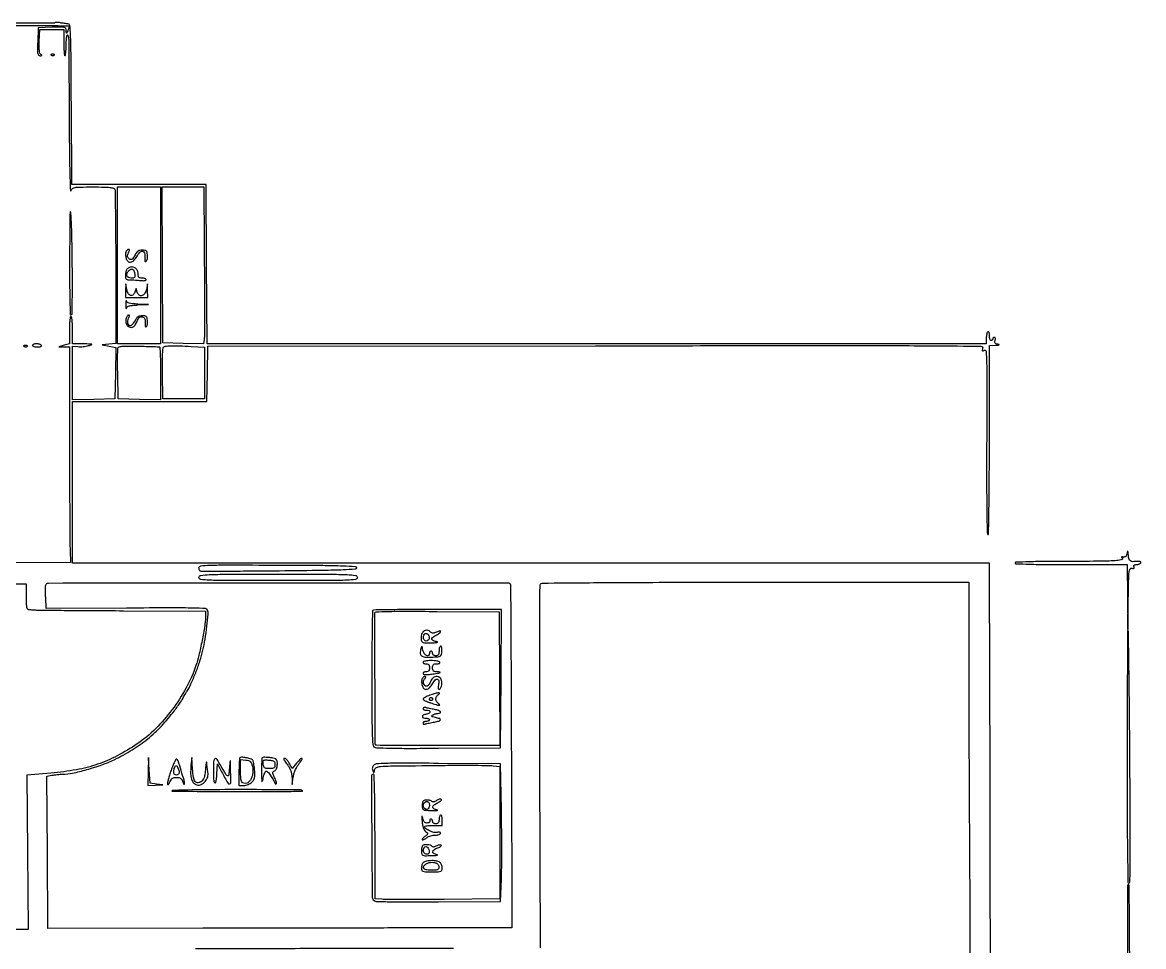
# Model space of a CAD drawing. Extents: x 169 to 2908, y 294 to 2057.
# Drawn here: x 2208 to 2908, y 1479 to 2057 of the extents above; entities that cross this region are included whole.
import ezdxf

# ---------------------------------------------------------------- set-up
doc = ezdxf.new("R2010")
doc.units = 0

msp = doc.modelspace()

# ---------------------------------------------------------------- linework, layer by layer
for points in [[(2071.506825, 305.439341, -0.000001), (1934.444724, 305.133768, -0.000138)], [(1038.744617, 303.238644, -0.000023), (700.1838, 302.982319, -0.000004), (342.98374, 302.731113, -0.013624)], [(2801.089732, 826.142168, 0.000003), (2801.313749, 715.701409, 0.007134)], [(1196.280534, 693.607664, -0.000004), (1324.530678, 693.874949, -0.000166)], [(1618.627097, 1718.007453, 0.000004), (1564.009911, 1717.847718, 0.000021)], [(2812.759698, 1303.5, 0.000065), (2812.64102, 1410.475004, 0.000074), (2812.499167, 1512.760937, 0.000067), (2812.354374, 1599.554774, 0.000422), (2812.237467, 1643.75), (2811.974935, 1719), (2525.487467, 1719), (2239, 1719), (2239, 1769.5), (2239, 1820), (2280.976386, 1820), (2322.952772, 1820), (2323.226386, 1837.25), (2323.5, 1854.5), (2565.868805, 1854.758311, -0.000103), (2727.122545, 1854.896939, -0.001954), (2777.577556, 1854.732695, -0.001227), (2806.628341, 1854.453296, -0.487535), (2807.716961, 1853.025659, 0.022861), (2807.497527, 1851.99647, 0.244912), (2807.626038, 1851.603443, 0.294316), (2807.996801, 1851.527536, 0.030264), (2808.848156, 1851.919054, -0.545307), (2809.873784, 1851.349502, -0.010154), (2810.206508, 1843.978022, -0.006797), (2810.356546, 1830.588559, -0.000572), (2810.23444, 1796.030878, 0.00135), (2810.188118, 1772.605712, 0.002721), (2810.301978, 1754.137026, 0.000906), (2810.505794, 1738.949396, 0.09162), (2810.921054, 1736.879172, 0.816047), (2811.369891, 1736.960286, 0.00139), (2811.645749, 1750.52944, 0.003053), (2811.853361, 1768.675901, 0.00107), (2811.936614, 1794.75), (2812, 1855), (2815.75, 1855.136182, 0.00689), (2817.325915, 1855.215169, 0.078232), (2817.932894, 1855.350904, 0.694067), (2817.929785, 1855.516054, 0.037357), (2817.206496, 1855.711434, -0.044467), (2816.121109, 1856.021225, -0.147373), (2815.540439, 1856.47146, -0.169523), (2815.350681, 1857.124568, -0.063646), (2815.523884, 1858.075252, 0.047763), (2815.684598, 1858.82239, 0.087546), (2815.648467, 1859.442273, 0.133659), (2815.428712, 1859.845861, 0.204387), (2815.067388, 1860, 0.092573), (2814.659924, 1859.923908, 0.096189), (2814.313545, 1859.70625, 0.09931), (2814.081731, 1859.381546, 0.105903), (2814, 1859, -0.099038), (2813.923658, 1858.618362, -0.097945), (2813.70625, 1858.29375, -0.097945), (2813.381638, 1858.076342, -0.099038), (2813, 1858, -0.257909), (2812.615572, 1858.212425, -0.061379), (2812.29375, 1858.898586, -0.048032), (2812.072735, 1859.887118, -0.031003), (2812, 1861.059017, 0.027979), (2811.933656, 1862.243706, 0.069343), (2811.718784, 1863.083987, 0.145541), (2811.391769, 1863.490145, 0.297719), (2811, 1863.5, 0.159713), (2810.613307, 1863.04134, 0.035556), (2810.29375, 1862.052725, 0.033489), (2810.073414, 1860.803639, 0.026918), (2810, 1859.440983), (2810, 1856), (2566.509335, 1856), (2323.018671, 1856), (2322.759335, 1905.75), (2322.5, 1955.5), (2280.5, 1955.5), (2238.5, 1955.5), (2238.240751, 2005.75, 0.000594), (2238.037892, 2037.708864, 0.008682), (2237.757137, 2048.982048, 0.01702), (2237.301807, 2054.938087, 0.382254), (2236.115751, 2056, -0.02158), (2235.200189, 2056.039535, -0.008626), (2233.951493, 2056.169314, -0.008518), (2232.608125, 2056.355677, -0.010629), (2231.368056, 2056.576389, 0.020405), (2230.224311, 2056.756967, 0.026951), (2229.17144, 2056.822222, 0.026435), (2228.318132, 2056.783926, 0.173637), (2227.937203, 2056.603869, -0.197816), (2227.393907, 2056.377484, -0.000013), (2174.984693, 2056.157613, -0.000477)], [(2183.007416, 2054.921499, -0.000026), (2236.570567, 2054.782161, -0.436631), (2236.929715, 2054.392584, -0.046348), (2236.84811, 2053.920616, -0.011787), (2236.627618, 2053.174697, -0.011914), (2236.334151, 2052.331178, -0.011806), (2236, 2051.5, -0.004035), (2235.428099, 2050.198183, -0.379291), (2235.254636, 2050.119939, -0.316187), (2235.12685, 2050.285614, -0.003456), (2235.070285, 2051.788933, 0.122219), (2234.708153, 2053.077694, 0.210701), (2233.828876, 2053.730043, 0.060113), (2231.888021, 2053.93046, 0.003956), (2226.25, 2053.788933), (2217.5, 2053.5), (2217.211067, 2044.75, 0.004811), (2217.09097, 2039.615586, 0.045991), (2217.261879, 2037.433186, 0.149257), (2217.777015, 2036.409957, 0.207043), (2218.711067, 2036.015313, 0.01768), (2219.56003, 2036.05262, 0.244934), (2219.812189, 2036.210599, 0.371182), (2219.769135, 2036.447011, 0.02864), (2219.202923, 2036.853425, -0.179472), (2218.615571, 2037.625505, -0.04361), (2218.279177, 2039.219306, -0.030077), (2218.13415, 2041.605231, -0.010159), (2218.202923, 2045.088112), (2218.5, 2052.5), (2226, 2052.5), (2233.5, 2052.5), (2233.5, 2044.248407, 0.008525), (2233.553948, 2041.084679, 0.014141), (2233.720313, 2038.421187, 0.00777), (2233.950372, 2036.263044, 0.379598), (2234.25, 2035.998407, 0.366522), (2234.547599, 2036.251501, 0.01214), (2234.779687, 2037.908907, 0.017885), (2234.946016, 2040.00777, 0.010829), (2235, 2042.5, -0.011593), (2235.057787, 2044.992077, -0.019127), (2235.235786, 2047.090625, -0.013761), (2235.484839, 2048.734217, -0.363016), (2235.802674, 2049, -0.337109), (2236.11924, 2048.7592, -0.02378), (2236.380644, 2047.604687, -0.025914), (2236.570721, 2046.070891, -0.015887), (2236.64307, 2044.25, -0.000653), (2236.665434, 2040.879679, -0.000022), (2236.735214, 2027.676563, -0.000042), (2236.815607, 2012.085951, -0.000029), (2236.903782, 1994.5, 0.001509), (2237.05361, 1975.708873, 0.003844), (2237.308196, 1962.080362, 0.001984), (2237.61945, 1951.822346, 0.810774), (2238.031162, 1951.75, -0.139504), (2239.020837, 1953.026747, -0.118777), (2240.597165, 1953.688988, -0.037458), (2243.641324, 1953.95266, -0.00288), (2251.860787, 1954, -0.004197), (2258.699317, 1953.942592, -0.023182), (2262.373239, 1953.710293, -0.042674), (2264.514212, 1953.287882, -0.235277), (2265.355333, 1952.516401, -0.08828), (2265.587959, 1951.308801, -0.000356), (2265.773856, 1937.52782, -0.00178), (2265.918106, 1921.874378, -0.001119), (2265.980635, 1903.574794), (2266.036628, 1856.116785), (2261.768314, 1855.760909), (2257.5, 1855.405033), (2261.77414, 1854.570848), (2266.04828, 1853.736663), (2265.77414, 1837.618332), (2265.5, 1821.5), (2252.25, 1821.220975), (2239, 1820.94195), (2239, 1837.770174), (2239, 1854.598399), (2242.284995, 1854.214894, 0.032999), (2243.793205, 1854.139052, 0.018623), (2245.622868, 1854.236066, 0.018526), (2247.469211, 1854.472316, 0.028779), (2249.034995, 1854.825506, 0.013513), (2250.913055, 1855.419699, 0.717436), (2250.911158, 1855.679026, 0.074609), (2249.989537, 1855.837111, 0.001893), (2245.75, 1855.909812), (2239, 1856), (2239, 1864.5, 0.009838), (2238.93272, 1867.918912, 0.019442), (2238.720588, 1870.625, 0.015687), (2238.417447, 1872.651608, 0.362465), (2238, 1873, 0.362273), (2237.582752, 1872.652014, 0.015759), (2237.279511, 1870.632148, 0.019498), (2237.067314, 1867.934879, 0.00988), (2237, 1864.528592), (2237, 1856.057184), (2233.75, 1855.11878), (2230.5, 1854.180377), (2233.75, 1854.090188), (2237, 1854), (2237.081678, 1794.25, 0.000424), (2237.1336, 1770.808808, 0.00059), (2237.222648, 1749.823036, 0.000358), (2237.33115, 1732.148288, 0.007625), (2237.44688, 1726.913526), (2237.730405, 1719.327051), (2129.615203, 1718.657035, -0.000974)], [(1474.488253, 488.488147, -0.000004), (1562.111462, 488.759446, -0.000246)], [(1984.413359, 489.705422, 0.000005), (2072.00811, 490.006244, 0.198017)], [(2531.5, 1478.546003), (2531.098891, 1591.623994, -0.000578), (2530.995059, 1635.060558, -0.00095), (2531.019577, 1671.815354, -0.000069), (2531.108918, 1704.833852, -0.138559), (2531.392146, 1705.825488, -0.257369), (2532.470777, 1706.433679, -0.000242), (2562.044079, 1706.703696, -0.001668), (2601.546182, 1706.913484, -0.000426), (2665.543255, 1706.985423), (2799, 1707.021855), (2799, 1660.519048, 0.000721), (2799.032874, 1637.731267, 0.000294), (2799.140508, 1606.744368, 0.000291), (2799.295146, 1573.445217, 0.000372), (2799.478326, 1542.75812, -0.000969), (2799.696619, 1497.043895, -0.000085), (2800.004642, 1381.541448, -0.000112)], [(2200.450232, 1706), (2210, 1706), (2210, 1698, 0.006195), (2210.055817, 1693.494812, 0.047124), (2210.30738, 1691.390033, 0.130744), (2210.842403, 1690.344922, 0.199706), (2211.75, 1689.913855, -0.00244), (2212.626779, 1689.866405, -0.000891), (2213.867188, 1689.790985, -0.000883), (2215.223152, 1689.703709, -0.001057), (2216.5, 1689.616547, 0.015478), (2218.776129, 1689.527007, 0.000184), (2233.673438, 1689.407872, 0.000555), (2250.891131, 1689.295651, 0.000363), (2270.75, 1689.202692), (2322, 1689), (2322, 1685.050764, -0.039935), (2321.578074, 1679.776495, -0.00814), (2319.937389, 1670.547387, -0.008905), (2317.946094, 1661.205957, -0.025888), (2316.124948, 1654.863168, -0.042036), (2309.961811, 1640.889454, -0.036173), (2301.271169, 1627.382188, -0.036535), (2290.836902, 1615.415011, -0.045657), (2279.469423, 1606.043835, -0.028394), (2266.801106, 1598.425751, -0.039309), (2254.62623, 1593.191085, -0.037725), (2241.399173, 1589.78448, -0.023446), (2225.5, 1587.709529), (2210.5, 1586.463312), (2210.901957, 1538.231656), (2211.303915, 1490), (2201.89682, 1490)], [(2315.765573, 1478.113616, 0.000083), (2360.626357, 1478.168807, 0.000074), (2407.156137, 1478.240677, 0.000074), (2448.928419, 1478.317625, 0.000233), (2477, 1478.386618)]]:
    msp.add_lwpolyline(points, format="xyb")
for points in [[(2225.8125, 2036.316886, 0.051402), (2226.359369, 2036.160852, 0.05415), (2226.916927, 2036.123424, 0.060344), (2227.402231, 2036.202593, 0.126455), (2227.729167, 2036.395833, 0.296942), (2227.77538, 2036.614691, 0.208169), (2227.592839, 2036.799335, 0.077125), (2227.112848, 2036.910055, 0.028489), (2226.416667, 2036.921053, 0.018894), (2225.670344, 2036.862007, 0.168741), (2225.37858, 2036.720685, 0.470617), (2225.395823, 2036.538436, 0.054073)], [(2321.247133, 1918.75, -0.000218), (2321.465273, 1885.569204, -0.00191), (2321.499364, 1870.855149, -0.003144), (2321.432604, 1862.287021, -0.031557), (2321.15686, 1858.721002), (2320.764489, 1855.942005), (2308.132245, 1856.221002), (2295.5, 1856.5), (2295.240487, 1905.25), (2294.980975, 1954), (2307.990487, 1954), (2321, 1954)], [(2237.171444, 1911.75, 0.001794), (2237.155768, 1895.322773, 0.004828), (2237.299289, 1883.644639, 0.001278), (2237.524289, 1874.463012, 0.406311), (2238, 1874, 0.413141), (2238.830162, 1874.827128, 0.000701), (2238.880192, 1896.955926, 0.004937), (2238.688369, 1918.234767, 0.008422), (2238.05331, 1936, 0.037692), (2237.735566, 1938.470274, 0.886832), (2237.459126, 1938.447148, 0.007206), (2237.284513, 1930.488984, 0.000746)], [(2272.360768, 1913.497764, 0.066995), (2272.182805, 1912.746567, 0.027866), (2272.137794, 1911.703092, 0.026957), (2272.213645, 1910.564313, 0.031384), (2272.411205, 1909.497764, 0.13519), (2273.50019, 1907.572015, 0.239913), (2275.191829, 1907.018052, 0.158931), (2277.223574, 1908.049307, 0.063294), (2279.161271, 1910.548761, -0.053098), (2281.119642, 1913.18378, -0.239038), (2282.864134, 1913.83303, -0.321525), (2284.030726, 1912.778149, -0.074183), (2284.214218, 1909.975431, 0.012929), (2284.120667, 1908.331956, 0.093296), (2284.242573, 1907.552027, 0.379216), (2284.559568, 1907.376883, 0.14226), (2285.042396, 1907.642396, 0.106774), (2285.447584, 1908.270865, 0.041339), (2285.732728, 1909.272728, 0.038548), (2285.871455, 1910.447022, 0.038598), (2285.828178, 1911.628178, 0.038097), (2285.532193, 1913.167715, 0.148161), (2285.022189, 1913.980682, 0.144481), (2284.138536, 1914.385259, 0.035611), (2282.529533, 1914.5, 0.047051), (2281.098518, 1914.36504, 0.081661), (2279.980445, 1913.95561, 0.087432), (2279.103107, 1913.233857, 0.061447), (2278.395349, 1912.165816, -0.022298), (2277.097756, 1909.830041, -0.112282), (2276.059071, 1908.770156, -0.239898), (2275.09059, 1908.672031, -0.127725), (2274.088224, 1909.393696, -0.062234), (2273.567163, 1910.209466, -0.102749), (2273.374043, 1911.000927, -0.091033), (2273.502888, 1911.871002, -0.040726), (2273.96579, 1912.936078, 0.02289), (2274.420767, 1913.888571, 0.095649), (2274.552086, 1914.507315, 0.224365), (2274.395252, 1914.855693, 0.178452), (2274.003799, 1915, 0.120974), (2273.553137, 1914.889344, 0.064868), (2273.081199, 1914.558718, 0.058686), (2272.660599, 1914.072236, 0.057375)], [(2273.2, 1902.8, 0.087124), (2272.739019, 1902.142664, 0.036597), (2272.3525, 1901.13, 0.034792), (2272.088534, 1899.960023, 0.038105), (2272, 1898.8, 0.040285), (2272.128942, 1897.202242, 0.19146), (2272.590973, 1896.430402, 0.140832), (2273.551999, 1896.054076, 0.018762), (2275.75, 1895.9311, -0.006945), (2277.386746, 1895.87828, -0.005045), (2279.20625, 1895.775843, -0.005098), (2280.931323, 1895.643573, -0.01112), (2282.25, 1895.49932, 0.031718), (2283.30382, 1895.427779, 0.052138), (2284.192187, 1895.516746, 0.071727), (2284.801514, 1895.737239, 0.276861), (2285, 1896.06822, 0.237646), (2284.820041, 1896.425464, 0.070305), (2284.265625, 1896.726289, 0.053798), (2283.457505, 1896.932009, 0.03546), (2282.5, 1897, -0.045049), (2281.261271, 1897.111834, -0.141861), (2280.521739, 1897.48, -0.152877), (2280.125317, 1898.166564, -0.055114), (2280, 1899.3, 0.079581), (2279.705562, 1901.138212, 0.097168), (2278.854751, 1902.654333, 0.105782), (2277.561653, 1903.647399, 0.11149), (2276, 1904, 0.062206), (2275.299678, 1903.912533, 0.039117), (2274.5175, 1903.6475, 0.038823), (2273.776675, 1903.259462, 0.056383)], [(2277.816422, 1899.672881, -0.033112), (2277.891558, 1898.219036, -0.172981), (2277.615628, 1897.479547, -0.182274), (2276.944046, 1897.103452, -0.037495), (2275.566422, 1897, -0.129532), (2273.916143, 1897.434823, -0.197846), (2273.014813, 1898.584517, -0.170243), (2273.115754, 1900.18446, -0.096583), (2274.2125, 1901.8125, -0.101179), (2275.456883, 1902.634423, -0.233569), (2276.545391, 1902.550598, -0.173653), (2277.371321, 1901.552222, -0.057423)], [(2272.131641, 1889.25), (2272, 1885), (2279, 1885), (2286, 1885), (2285.868359, 1889.25), (2285.736718, 1893.5), (2285.118359, 1890, -0.092994), (2284.144568, 1887.415435, -0.180387), (2282.435914, 1886.067068, -0.250231), (2280.680237, 1886.385176, -0.149558), (2279.444368, 1888.175281), (2278.716956, 1890.467153), (2277.863239, 1888.159336, -0.127612), (2276.684984, 1886.466906, -0.272649), (2275.171788, 1886.197143, -0.187411), (2273.735827, 1887.473088, -0.074735), (2272.881641, 1890.011353), (2272.263282, 1893.5)], [(2272.232003, 1880.5, 0.009881), (2272.260451, 1879.060623, 0.038435), (2272.36384, 1878.176075, 0.391861), (2272.517413, 1878.063945, 0.308583), (2272.680811, 1878.205787, -0.168639), (2273.255679, 1879.061751, -0.091478), (2274.403289, 1879.634343, -0.046664), (2276.383273, 1880.009165, -0.010443), (2279.81481, 1880.259927), (2286.5, 1880.608279), (2279.823324, 1880.80414, -0.00981), (2276.303249, 1880.976568, -0.04947), (2274.364258, 1881.304266, -0.10284), (2273.26259, 1881.865595, -0.161119), (2272.689326, 1882.75, 0.279395), (2272.52268, 1882.911685, 0.421517), (2272.366341, 1882.810938, 0.040136), (2272.260811, 1881.937901, 0.010016)], [(2272.389402, 1871.415364, 0.11018), (2272.3322, 1869.251587, 0.123469), (2273.215843, 1867.368461, 0.144739), (2274.756059, 1866.317275, 0.171092), (2276.510183, 1866.365534, 0.099814), (2277.229978, 1866.822219, 0.038391), (2278.022971, 1867.70885, 0.036103), (2278.760104, 1868.832021, 0.03694), (2279.321644, 1870.041175, -0.034797), (2279.967239, 1871.447049, -0.089078), (2280.667005, 1872.316397, -0.119609), (2281.487231, 1872.740586, -0.095671), (2282.48392, 1872.788897, -0.084084), (2283.473647, 1872.47175, -0.156803), (2284.060929, 1871.880284, -0.104162), (2284.333551, 1870.868513, -0.025761), (2284.34066, 1869.14066, 0.017427), (2284.322645, 1867.704765, 0.078569), (2284.471658, 1866.88177, 0.281197), (2284.771832, 1866.635727, 0.235141), (2285.168838, 1866.768838, 0.115568), (2285.526451, 1867.345262, 0.03901), (2285.76987, 1868.30987, 0.036351), (2285.880895, 1869.456348, 0.034426), (2285.828178, 1870.628178, 0.037996), (2285.533812, 1872.160962, 0.146259), (2285.027248, 1872.975899, 0.144968), (2284.153674, 1873.383176, 0.0371), (2282.581371, 1873.5, 0.053842), (2281.100448, 1873.340064, 0.08969), (2279.945407, 1872.859784, 0.082884), (2278.971912, 1871.973832, 0.040261), (2278.038214, 1870.568948, -0.021096), (2277.336737, 1869.420392, -0.024478), (2276.572573, 1868.392786, -0.024562), (2275.850393, 1867.597845, -0.116132), (2275.33005, 1867.276683, -0.275261), (2274.324558, 1867.49675, -0.139671), (2273.634236, 1868.64691, -0.095838), (2273.508635, 1870.390187, -0.093327), (2274.03877, 1872.072442, 0.025776), (2274.444629, 1872.934863, 0.09536), (2274.56252, 1873.521956, 0.212718), (2274.415164, 1873.859917, 0.187255), (2274.054236, 1874, 0.196758), (2273.618668, 1873.821694, 0.055421), (2273.146036, 1873.240763, 0.046844), (2272.712318, 1872.404847, 0.034787)], [(2208.8125, 1854.316886, 0.051402), (2209.359369, 1854.160852, 0.05415), (2209.916927, 1854.123424, 0.060344), (2210.402231, 1854.202593, 0.126455), (2210.729167, 1854.395833, 0.296942), (2210.77538, 1854.614691, 0.208169), (2210.592839, 1854.799335, 0.077125), (2210.112848, 1854.910055, 0.028489), (2209.416667, 1854.921053, 0.018894), (2208.670344, 1854.862007, 0.168741), (2208.37858, 1854.720685, 0.470617), (2208.395823, 1854.538436, 0.054073)], [(2214, 1855, 0.257909), (2214.212425, 1854.615572, 0.061379), (2214.898586, 1854.29375, 0.048032), (2215.887118, 1854.072735, 0.031003), (2217.059017, 1854, 0.027979), (2218.243706, 1854.066344, 0.069343), (2219.083987, 1854.281216, 0.145541), (2219.490145, 1854.608231, 0.297719), (2219.5, 1855, 0.130646), (2219.093337, 1855.384508, 0.045439), (2218.346475, 1855.70625, 0.041396), (2217.42066, 1855.926158, 0.037634), (2216.440983, 1856, 0.039081), (2215.50628, 1855.92683, 0.058208), (2214.717039, 1855.70625, 0.076538), (2214.179376, 1855.382793, 0.222681)], [(2293.25, 1854.092643, -0.363574), (2293.554082, 1853.766536, -0.001985), (2293.779687, 1849.171813, -0.007021), (2293.946054, 1843.815245, -0.004251), (2294, 1837.470975), (2294, 1820.94195), (2280.75, 1821.220975), (2267.5, 1821.5), (2267.222833, 1836.958013, -0.002903), (2267.149965, 1842.968419, -0.004324), (2267.162218, 1848.227387, -0.001933), (2267.228715, 1852.707123, -0.087145), (2267.405696, 1853.614845, -0.268211), (2268.113847, 1854.187851, -0.021776), (2270.581745, 1854.46709, -0.018461), (2274.331032, 1854.587885, -0.005198), (2280.182863, 1854.499475, -0.000557), (2284.957653, 1854.372359, -0.000849), (2289.102154, 1854.250365, -0.000292), (2292.681845, 1854.136819, -0.022656)], [(2313.017009, 1854.346175), (2321.534018, 1853.824557), (2321.517009, 1837.662279), (2321.5, 1821.5), (2308.5, 1821.5), (2295.5, 1821.5), (2295.22372, 1837.424741, -0.004202), (2295.157987, 1844.77446, -0.013106), (2295.285001, 1849.721252, -0.011552), (2295.545202, 1853.184852, -0.233915), (2296.087218, 1854.053904, -0.115336), (2297.704335, 1854.596837, -0.019251), (2300.997725, 1854.780667, -0.014937), (2305.810583, 1854.719977, -0.004672)], [(2897.970348, 1725, -0.047493), (2897.640835, 1723.857874, -0.112939), (2897.144145, 1723.132985, -0.134082), (2896.442591, 1722.769016, -0.080677), (2895.5, 1722.720904, 0.015875), (2894.787838, 1722.776751, 0.11671), (2894.454688, 1722.71411, 0.558677), (2894.436697, 1722.58026, 0.067126), (2894.75, 1722.387571, -0.649244), (2894.751977, 1721.268269, -0.087246), (2891.580927, 1720.469283, -0.016085), (2882.120735, 1720.084917, -0.00211), (2862, 1720, 0.002026), (2847.294378, 1719.940414, 0.005325), (2836.75, 1719.742647, 0.001526), (2828.456874, 1719.473392, 0.403851), (2828, 1719, 0.404189), (2828.458071, 1718.525919, 0.001446), (2837, 1718.257143, 0.005177), (2847.851476, 1718.059512, 0.001964), (2863, 1718), (2898, 1718), (2898.227096, 1697.75), (2898.454192, 1677.5), (2898.749077, 1696.860883, -0.001629), (2898.974936, 1709.076469, -0.023569), (2899.272869, 1713.395347, -0.096901), (2899.868528, 1715.259987, -0.343691), (2900.947163, 1715.724068, 0.035465), (2901.800835, 1715.56442, 0.174051), (2902.270849, 1715.674804, 0.267964), (2902.444926, 1716.015937, 0.07882), (2902.318193, 1716.613185, -0.110603), (2902.23115, 1717.204729, -0.191178), (2902.445243, 1717.645672, -0.136994), (2902.978603, 1717.915727, -0.049141), (2903.833994, 1718, 0.048192), (2904.667183, 1718.080494, 0.046891), (2905.477587, 1718.319097, 0.05073), (2906.148776, 1718.669738, 0.109036), (2906.553329, 1719.086288, 0.175034), (2906.643516, 1719.5157, 0.2413), (2906.420661, 1719.832469, 0.110351), (2905.823279, 1719.994171, 0.031943), (2904.862346, 1719.975597, -0.019051), (2901.524127, 1719.824967, -0.141544), (2900.009599, 1720.251023, -0.192664), (2899.197501, 1721.353941, -0.040923), (2898.780713, 1723.75, 0.003591), (2898.57972, 1725.802709, 0.118142), (2898.415013, 1726.26836, 0.65879), (2898.235613, 1726.237668, 0.012584)], [(2416.5, 1716, -0.394453), (2415.645352, 1715.085226, -0.006628), (2408.124401, 1714.673575, -0.006928), (2395.667765, 1714.330082, -0.000838), (2368.246408, 1714, -0.000667), (2349.675319, 1713.832325, -0.001078), (2333.874614, 1713.744792, -0.000143), (2319.814891, 1713.701238, -0.081591), (2318.996408, 1713.833333, -0.142285), (2318.614759, 1714.09753, -0.064672), (2318.292695, 1714.618781, -0.056425), (2318.073906, 1715.29815, -0.049748), (2318, 1716.039114, -0.383132), (2319.059814, 1717.219182, -0.018363), (2324.798145, 1717.624696, -0.00891), (2335.755668, 1717.800117, -0.000591), (2367.25, 1717.705781, -0.000808), (2395.343148, 1717.543009, -0.006803), (2408.00737, 1717.276826, -0.006502), (2415.640725, 1716.913017, -0.396566)], [(2417, 1710, -0.375036), (2415.891664, 1708.730196, -0.023805), (2410.5625, 1708.260101, -0.00955), (2400.008881, 1708.035465, -0.000545), (2367.5, 1708, -0.000545), (2334.991119, 1708.035465, -0.00955), (2324.4375, 1708.260101, -0.023805), (2319.108336, 1708.730196, -0.375036), (2318, 1710, -0.375036), (2319.108336, 1711.269804, -0.023805), (2324.4375, 1711.739899, -0.00955), (2334.991119, 1711.964535, -0.000545), (2367.5, 1712, -0.000545), (2400.008881, 1711.964535, -0.00955), (2410.5625, 1711.739899, -0.023805), (2415.891664, 1711.269804, -0.375036)], [(2512.613608, 1705.5, -0.067226), (2512.730344, 1704.670543, -0.000024), (2512.902778, 1673.435938, -0.000401), (2513.064721, 1638.751649, -0.000244), (2513.203218, 1597.75), (2513.511682, 1491), (2465.505841, 1490.946904, 0.000118), (2440.613866, 1490.913494, 0.000036), (2403.107966, 1490.851564, 0.000036), (2361.157768, 1490.776182, 0.00004), (2320.5, 1490.696904), (2223.5, 1490.5), (2223.240382, 1538.123076), (2222.980763, 1585.746153), (2226.115382, 1586.373076, -0.017516), (2227.584324, 1586.613702, -0.009122), (2229.429821, 1586.815841, -0.009059), (2231.333857, 1586.954577, -0.013655), (2232.996775, 1587, 0.054088), (2238.893082, 1587.639715, 0.014979), (2247.935983, 1589.911211, 0.015736), (2257.348639, 1592.900674, 0.026969), (2264.955964, 1596.053681, 0.026194), (2276.242276, 1602.20798, 0.032874), (2285.956904, 1609.104122, 0.033293), (2294.585896, 1617.136539, 0.028055), (2302.614394, 1626.696774, 0.003578), (2304.678552, 1629.496651, 0.005528), (2306.417978, 1631.948303, 0.00201), (2307.878512, 1634.07406, 0.150617), (2308, 1634.468214, -0.123534), (2308.092939, 1634.838644, -0.005875), (2308.715632, 1635.969337, -0.009341), (2309.502859, 1637.301209, -0.006561), (2310.436193, 1638.77144, 0.037834), (2313.007515, 1643.443498, 0.013913), (2315.939122, 1650.383873, 0.014065), (2318.617326, 1657.866566, 0.021928), (2320.454755, 1664.461141, 0.017351), (2321.803612, 1671.356141, 0.011129), (2322.911287, 1679.436578, 0.006762), (2323.681879, 1687.082094, 0.113821), (2323.330302, 1689.58163, 0.296303), (2322.058819, 1690.505312, 0.007008), (2314.362141, 1690.798891, 0.006767), (2301.509497, 1690.934833, 0.000779), (2272.622132, 1690.80441), (2222.5, 1690.5), (2222.200873, 1697.400785, -0.006286), (2222.117111, 1700.124051, -0.008395), (2222.113679, 1702.597359, -0.006179), (2222.170907, 1704.658359, -0.081861), (2222.324094, 1705.400785, -0.310293), (2223.921064, 1706.498528, -0.000031), (2367.525908, 1706.55659, -0.00003), (2511.165364, 1706.596975, -0.336098)], [(2426.666667, 1689.333333, 0.194476), (2426.394057, 1688.690774, 0.000338), (2426.195833, 1676.609926, 0.002436), (2426.048003, 1662.995404, 0.001496), (2426, 1646.955778, 0.001166), (2426.051705, 1624.780769, 0.006807), (2426.264991, 1613.111958, 0.006011), (2426.593077, 1605.645058, 0.208479), (2427.366762, 1604.110578, 0.166136), (2428.87332, 1603.537547, 0.003131), (2437.407859, 1603.299082, 0.005514), (2449.269299, 1603.172825, 0.001588), (2467.616762, 1603.238133), (2506.5, 1603.5), (2506.760623, 1646.75), (2507.021245, 1690), (2467.177289, 1690, 0.001566), (2451.853534, 1689.951993, 0.002547), (2438.841662, 1689.804167, 0.00037), (2427.308217, 1689.605837, 0.194256)], [(2505.779237, 1646.75), (2506.058473, 1605), (2489.779237, 1604.934267, -0.001079), (2467.944595, 1604.893214, -0.001382), (2447.843581, 1604.954349, -0.000096), (2428.909241, 1605.067892, -0.197305), (2428.375937, 1605.290729, -0.19757), (2428.202779, 1605.705737, -0.000014), (2428.003379, 1644.520754, -0.000224), (2427.836417, 1680.331943, -0.010057), (2427.954544, 1687.761743, -0.391145), (2428.651354, 1688.463712, -0.004404), (2435.873849, 1688.713557, -0.006847), (2446.782202, 1688.845309, -0.001285), (2466.75, 1688.761743), (2505.5, 1688.5)], [(2458.34995, 1676.234687, 0.111797), (2457.587853, 1675.46377, 0.073979), (2457.090406, 1674.317006, 0.055412), (2456.853932, 1672.761701, 0.026951), (2456.881517, 1670.75, 0.167727), (2457.256278, 1669.863514, 0.148653), (2458.117063, 1669.343632, 0.058814), (2459.807782, 1669.121404, 0.008746), (2463.25, 1669.136182, 0.007147), (2465.505642, 1669.217599, 0.02608), (2466.929688, 1669.364106, 0.308178), (2467.119159, 1669.541523, 0.42682), (2467, 1669.720858, -0.036391), (2464.465648, 1670.368685, -0.245748), (2463.596268, 1671.272755, -0.295386), (2463.922473, 1672.363726, -0.047109), (2465.837056, 1673.706622, 0.020715), (2468.182436, 1675.17361, 0.170706), (2468.915208, 1676.17384, 0.597594), (2468.518436, 1676.572379, 0.034476), (2466.472874, 1675.805687, -0.027972), (2465.183291, 1675.303135, -0.080539), (2464.237774, 1675.155456, -0.110574), (2463.473706, 1675.331175, -0.084978), (2462.772874, 1675.827126, 0.069358), (2461.748232, 1676.60107, 0.104509), (2460.682829, 1676.930813, 0.101986), (2459.556005, 1676.804784, 0.063544)], [(2461.664167, 1673.432783, -0.13575), (2461.808095, 1671.946818, -0.158748), (2461.146183, 1670.700354, -0.198612), (2460.005202, 1670.250389, -0.194633), (2458.867217, 1670.732783, -0.155991), (2458.277718, 1671.876502, -0.106879), (2458.346158, 1673.346404, -0.11812), (2458.995829, 1674.550952, -0.213408), (2460, 1675, -0.125507), (2460.450999, 1674.884981, -0.064084), (2460.927242, 1674.53963, -0.057495), (2461.355144, 1674.03215, -0.054869)], [(2898, 1598.166667, 0.0007), (2898.053783, 1559.729019, 0.002912), (2898.253612, 1536.554148, 0.000655), (2898.520587, 1519.612619, 0.409223), (2899.143753, 1519, 0.41129), (2899.765572, 1519.615636, 0.000682), (2899.909561, 1536.304148, 0.002945), (2899.94105, 1559.240149, 0.000693), (2899.714628, 1597.595792, 0.000675), (2899.453912, 1627.772345, 0.001114), (2899.142338, 1653.271764, 0.000071), (2898.807778, 1676.202231, 0.195086), (2898.570875, 1676.762459, 0.665448), (2898.336353, 1676.666353, 0.000074), (2898.167694, 1653.910431, 0.00114), (2898.040984, 1628.484364, 0.000676)], [(2456.672333, 1665.390877, 0.077307), (2456.197785, 1662.686074, 0.237217), (2456.977927, 1661.056319, 0.149438), (2459.129753, 1660.241842, 0.028307), (2463.374064, 1660.205503, 0.007602), (2467.389902, 1660.459806, 0.106587), (2468.767907, 1660.872245, 0.204806), (2469.453787, 1661.749481, 0.040882), (2469.813358, 1663.75, 0.029775), (2469.85962, 1665.01383, 0.051008), (2469.728352, 1666.059583, 0.070483), (2469.454837, 1666.76996, 0.272062), (2469.063358, 1667, 0.245497), (2468.655275, 1666.786783, 0.066904), (2468.312362, 1666.11875, 0.051538), (2468.07749, 1665.149122, 0.033679), (2468, 1664, -0.030703), (2467.907747, 1662.499083, -0.116834), (2467.583333, 1661.625, -0.166173), (2466.975317, 1661.159458, -0.081208), (2466, 1661, -0.072314), (2465.230589, 1661.111864, -0.08892), (2464.583333, 1661.4375, -0.10214), (2464.153209, 1661.924246, -0.130775), (2464, 1662.5, 0.064853), (2463.925306, 1663.073457, 0.082425), (2463.70625, 1663.559375, 0.098894), (2463.381354, 1663.884432, 0.148195), (2463, 1664, 0.154938), (2462.618613, 1663.878911, 0.097747), (2462.29375, 1663.537836, 0.080104), (2462.07451, 1663.028282, 0.06169), (2462, 1662.426676, -0.245448), (2461.408536, 1661.294395, -0.277793), (2460.19954, 1661.214345, -0.129953), (2458.753476, 1662.519599, -0.098296), (2457.952713, 1664.512211, 0.004989), (2457.590434, 1666.335611, 0.193162), (2457.364902, 1666.674107, 0.480652), (2457.119009, 1666.59948, 0.013014)], [(2458, 1657, 0.191087), (2458.151477, 1656.618118, 0.088204), (2458.5875, 1656.29375, 0.068025), (2459.234582, 1656.073693, 0.048028), (2460, 1656, -0.07578), (2460.935258, 1655.857434, -0.149477), (2461.55, 1655.4375, -0.124434), (2461.893532, 1654.682766, -0.044917), (2462, 1653.5, -0.044917), (2461.893532, 1652.317234, -0.124434), (2461.55, 1651.5625, -0.149477), (2460.935258, 1651.142566, -0.07578), (2460, 1651, 0.051399), (2459.234745, 1650.921125, 0.071326), (2458.5875, 1650.686457, 0.091371), (2458.15244, 1650.340025, 0.180959), (2458, 1649.932618, 0.324182), (2458.310639, 1649.503858, 0.059974), (2459.324784, 1649.301422, 0.037427), (2460.942138, 1649.297542, 0.013216), (2463.25, 1649.52642, 0.007509), (2467.031105, 1650.060406, 0.063052), (2468.683912, 1650.537917, 0.763495), (2468.636122, 1650.875685, 0.031529), (2466.666667, 1651, -0.039286), (2465.284146, 1651.108795, -0.150135), (2464.516667, 1651.484375, -0.159671), (2464.119193, 1652.21026, -0.04611), (2464, 1653.5, -0.045716), (2464.116945, 1654.776371, -0.154801), (2464.505902, 1655.505766, -0.151442), (2465.250269, 1655.886818, -0.04316), (2466.559017, 1656, 0.035659), (2467.520664, 1656.068671, 0.083483), (2468.205217, 1656.287316, 0.1651), (2468.521766, 1656.615199, 0.253782), (2468.5, 1657, 0.187586), (2467.983175, 1657.389932, 0.024383), (2466.6121, 1657.70625, 0.025672), (2464.878446, 1657.927002, 0.018832), (2462.940983, 1658, 0.019057), (2461.047067, 1657.927787, 0.030878), (2459.451414, 1657.70625, 0.03204), (2458.279067, 1657.389668, 0.321151)], [(2457.360768, 1646.497764, 0.066995), (2457.182805, 1645.746567, 0.027866), (2457.137794, 1644.703092, 0.026957), (2457.213645, 1643.564313, 0.031384), (2457.411205, 1642.497764, 0.130192), (2458.457835, 1640.603731, 0.24711), (2460.06648, 1640.066136, 0.160719), (2462.008254, 1641.078786, 0.059654), (2463.902027, 1643.558521, -0.046619), (2465.595047, 1645.899101, -0.263876), (2466.994938, 1646.387092, -0.350088), (2467.823305, 1645.436345, -0.060225), (2467.625744, 1642.87872, 0.048331), (2467.425417, 1640.898273, 0.292056), (2467.952212, 1640.065593, 0.387123), (2468.746953, 1640.311701, 0.056171), (2469.5, 1642, 0.143717), (2469.578265, 1645.580903, 0.226774), (2467.613251, 1647.868764, 0.254103), (2464.80774, 1647.636749, 0.158735), (2462.693898, 1645, -0.035766), (2462.163915, 1643.851755, -0.04498), (2461.508716, 1642.88125, -0.051566), (2460.832059, 1642.206441, -0.171912), (2460.249378, 1642, -0.185754), (2459.091597, 1642.445496, -0.143023), (2458.375648, 1643.607925, -0.121699), (2458.336424, 1645.133429, -0.119622), (2459.010569, 1646.512735, 0.022379), (2459.552012, 1647.227973, 0.138158), (2459.699446, 1647.660315, 0.316597), (2459.544114, 1647.908536, 0.099934), (2459.09106, 1648, 0.113406), (2458.606959, 1647.88877, 0.065913), (2458.106832, 1647.558718, 0.060599), (2457.6672, 1647.072166, 0.06191)], [(2462.25, 1636.337719, 0.0161), (2460.621557, 1635.701593, 0.024092), (2459.248437, 1635.033589, 0.021104), (2458.213849, 1634.408981, 0.251468), (2458, 1634.010669, 0.260608), (2458.223456, 1633.611066, 0.018556), (2459.374203, 1632.961424, 0.022363), (2460.885494, 1632.264451, 0.01475), (2462.678139, 1631.594002, 0.009964), (2466.134607, 1630.492628, 0.046925), (2468.175995, 1630.089939, 0.60744), (2468.395277, 1630.42461, 0.133706), (2467.75, 1631.080099, -0.071636), (2467.080582, 1631.610929, -0.054403), (2466.514062, 1632.358273, -0.055114), (2466.129392, 1633.19744, -0.080095), (2466, 1634, -0.080095), (2466.129392, 1634.80256, -0.055114), (2466.514062, 1635.641727, -0.054403), (2467.080582, 1636.389071, -0.071636), (2467.75, 1636.919901, 0.201955), (2468.216677, 1637.540411, 0.521419), (2467.914503, 1637.888446, 0.045364), (2465.638611, 1637.436276, 0.013356)], [(2464, 1634, -0.099038), (2463.923658, 1633.618362, -0.097945), (2463.70625, 1633.29375, -0.097945), (2463.381638, 1633.076342, -0.099038), (2463, 1633, -0.099038), (2462.618362, 1633.076342, -0.097945), (2462.29375, 1633.29375, -0.097945), (2462.076342, 1633.618362, -0.099038), (2462, 1634, -0.099038), (2462.076342, 1634.381638, -0.097945), (2462.29375, 1634.70625, -0.097945), (2462.618362, 1634.923658, -0.099038), (2463, 1635, -0.099038), (2463.381638, 1634.923658, -0.097945), (2463.70625, 1634.70625, -0.097945), (2463.923658, 1634.381638, -0.099038)], [(2458, 1628.067388, 0.176371), (2458.148295, 1627.660058, 0.092692), (2458.570164, 1627.313545, 0.072845), (2459.198387, 1627.07898, 0.053029), (2459.940983, 1627, -0.062974), (2461.796083, 1626.765425, -0.335732), (2462.392142, 1626.015254, -0.295502), (2461.851516, 1625.135539, -0.057287), (2460, 1624.5, 0.057287), (2458.148484, 1623.864461, 0.295502), (2457.607858, 1622.984746, 0.335732), (2458.203917, 1622.234575, 0.062974), (2460.059017, 1622, -0.049547), (2460.801778, 1621.926216, -0.069539), (2461.429836, 1621.70625, -0.089706), (2461.852535, 1621.381787, -0.186414), (2462, 1621, -0.191087), (2461.848523, 1620.618118, -0.088204), (2461.4125, 1620.29375, -0.068025), (2460.765418, 1620.073693, -0.048028), (2460, 1620, 0.053388), (2459.234842, 1619.918066, 0.073174), (2458.5875, 1619.674822, 0.092966), (2458.152876, 1619.315437, 0.175384), (2458, 1618.893011, 0.168945), (2458.128966, 1618.522224, 0.15048), (2458.466305, 1618.290138, 0.107087), (2458.979849, 1618.243515, 0.060972), (2459.58742, 1618.395173, -0.028774), (2460.450665, 1618.670624, -0.007624), (2461.857856, 1619.009169, -0.00771), (2463.473059, 1619.345724, -0.007861), (2465.08742, 1619.62997, 0.019459), (2468.105262, 1620.233796, 0.282155), (2468.842762, 1620.972779, 0.394842), (2468.414435, 1621.724836, 0.025535), (2465.75, 1622.404927, -0.01292), (2464.103914, 1622.78114, -0.123911), (2463.476567, 1623.121498, -0.392302), (2463.445358, 1623.513564, -0.084121), (2464, 1624.014614, -0.042497), (2464.701648, 1624.381585, -0.026726), (2465.573437, 1624.693412, -0.026762), (2466.470775, 1624.909732, -0.043601), (2467.25, 1624.984687, 0.098207), (2468.711388, 1625.287834, 0.499698), (2468.881423, 1625.971805, 0.142015), (2467.635071, 1626.834585, 0.037005), (2465.25, 1627.442027, -0.004632), (2463.685944, 1627.734192, -0.004294), (2462.0875, 1628.062415, -0.004286), (2460.670237, 1628.37887, -0.014367), (2459.75, 1628.620705, 0.055461), (2459.080092, 1628.739087, 0.092849), (2458.514062, 1628.670222, 0.132225), (2458.140963, 1628.431519, 0.186806)], [(2312.968705, 1592.245112, 0.027151), (2312.797627, 1587.312601, 0.07121), (2313.366914, 1583.824875, 0.110235), (2314.670349, 1581.567066, 0.146471), (2316.696678, 1580.361281, 0.163301), (2319.385418, 1580.570996, 0.113805), (2321.867763, 1582.37415, 0.105551), (2323.441943, 1585.217572, 0.1238), (2323.59237, 1588.28815, -0.011401), (2323.352519, 1589.647923, -0.006532), (2323.122136, 1591.297925, -0.006522), (2322.933732, 1592.963754, -0.010783), (2322.823413, 1594.375, 0.228916), (2322.686366, 1594.622018, 0.54244), (2322.530259, 1594.559695, 0.02301), (2322.306515, 1593.08819, 0.005446), (2322.073413, 1590.61545, -0.012111), (2321.693789, 1587.091669, -0.043244), (2321.203915, 1584.87996, -0.070259), (2320.506877, 1583.417211, -0.100824), (2319.494113, 1582.405563, -0.129771), (2317.267159, 1581.653268, -0.261347), (2315.644735, 1582.424181, -0.114513), (2314.571955, 1585.049478, -0.021784), (2313.968705, 1590.211737), (2313.43741, 1597.5)], [(2343.568615, 1597.235282, 0.17726), (2343.341302, 1596.745495, 0.004965), (2343.167031, 1594.385781, 0.00958), (2343.041193, 1591.567977, 0.006367), (2343, 1588.333333), (2343, 1580), (2346, 1580, 0.056449), (2347.33228, 1580.150894, 0.041639), (2348.747672, 1580.602391, 0.041663), (2350.067653, 1581.281712, 0.056767), (2351.114348, 1582.114348, 0.056298), (2352.188116, 1583.461579, 0.08596), (2352.753596, 1584.841402, 0.059743), (2352.933983, 1586.674288, 0.015375), (2352.779157, 1589.649539, 0.014242), (2352.540119, 1591.789901, 0.01837), (2352.192945, 1593.737131, 0.016336), (2351.796438, 1595.317359, 0.132029), (2351.414809, 1595.952499, 0.126944), (2350.077322, 1596.708856, 0.025024), (2347.359622, 1597.294068, 0.021417), (2344.615573, 1597.622798, 0.218846)], [(2357.525371, 1597.192037, 0.181523), (2357.318362, 1596.736176, 0.004644), (2357.185786, 1594.446515, 0.009304), (2357.104095, 1591.719126, 0.006146), (2357.107092, 1588.583333, 0.00134), (2357.189755, 1583.393561, 0.062806), (2357.340964, 1582.351164, 0.766055), (2357.582303, 1582.352636, 0.009249), (2358.165941, 1584.75, -0.020099), (2358.600003, 1586.378391, -0.03031), (2359.1189, 1587.751563, -0.030462), (2359.647278, 1588.759575, -0.262568), (2360.073548, 1589, -0.230324), (2360.910248, 1588.592984, -0.012848), (2362.688343, 1586.20281, -0.020382), (2364.356558, 1583.61809, -0.045179), (2365.359128, 1581.5, 0.068972), (2365.542255, 1581.156275, 0.119077), (2365.7874, 1580.947047, 0.155967), (2366.053433, 1580.904105, 0.147866), (2366.301625, 1581.021863, 0.252639), (2366.437914, 1581.408057, 0.026968), (2366.233058, 1582.371131, 0.028059), (2365.837853, 1583.565252, 0.018829), (2365.260149, 1584.882284, -0.011295), (2364.331526, 1586.915505, -0.105441), (2364.14517, 1587.855386, -0.202832), (2364.432108, 1588.507347, -0.061516), (2365.321619, 1589.160111, 0.178797), (2366.433606, 1590.462404, 0.066864), (2366.964677, 1592.84455, 0.067906), (2366.845844, 1595.229692, 0.21101), (2365.955463, 1596.527526, 0.100421), (2364.443459, 1597.085288, 0.018644), (2361.485347, 1597.42982, 0.014223), (2358.492262, 1597.580258, 0.204578)], [(2300.564618, 1589.409386, 0.009361), (2299.569064, 1586.429247, 0.013075), (2298.799319, 1583.727326, 0.009443), (2298.264719, 1581.469549, 0.143784), (2298.3219, 1580.676709, 0.318916), (2298.589639, 1580.495205, 0.19655), (2298.953936, 1580.653471, 0.07177), (2299.40478, 1581.272454, 0.026869), (2299.856052, 1582.25, -0.045998), (2300.542601, 1583.599244, -0.102872), (2301.337859, 1584.423249, -0.103298), (2302.393428, 1584.859939, -0.046633), (2303.891916, 1585, -0.045476), (2305.397163, 1584.862811, -0.10713), (2306.432476, 1584.430903, -0.107476), (2307.194035, 1583.610131, -0.045953), (2307.837719, 1582.25, 0.01679), (2308.231119, 1581.275694, 0.064112), (2308.570258, 1580.716767, 0.365457), (2308.783894, 1580.674215, 0.258008), (2308.921053, 1580.892187, 0.082355), (2308.65941, 1583.312336, 0.007251), (2306.913232, 1589.238811, 0.004459), (2304.956514, 1595.348298, 0.176384), (2304.093164, 1596.442421, 0.422726), (2303.645209, 1596.329797, 0.014897), (2302.707628, 1594.592177, 0.019577), (2301.654023, 1592.269555, 0.011398)], [(2305.417407, 1589.368425, -0.049836), (2305.607039, 1588.398299, -0.100245), (2305.524582, 1587.626075, -0.123748), (2305.170395, 1587.051536, -0.101775), (2304.561826, 1586.662099, -0.131624), (2303.325035, 1586.532175, -0.240283), (2302.524128, 1587.114538, -0.13812), (2302.257493, 1588.457689, -0.041867), (2302.59619, 1590.527227, -0.058571), (2303.173961, 1592.048749, -0.388038), (2303.872965, 1592.304357, -0.198451), (2304.633418, 1591.549741, -0.026209)], [(2327.666667, 1596.333333, 0.194951), (2327.007544, 1594.775775, 0.008624), (2327.019477, 1588.79075, 0.007634), (2327.227836, 1582.755251, 0.24669), (2327.951528, 1581.529957, 0.469447), (2328.353113, 1581.664931, 0.03815), (2328.718801, 1582.879397, 0.028886), (2329.018423, 1584.754417, 0.013302), (2329.201528, 1587.22094), (2329.5, 1593.5), (2332.170232, 1588.5, 0.004135), (2335.941908, 1581.575955, 0.272388), (2337.068092, 1580.913268, 0.411684), (2337.819538, 1581.658246, 0.006072), (2337.795598, 1588.5, 0.000381), (2337.693204, 1594.741274, 0.06355), (2337.595699, 1595.413249, 0.832322), (2337.475254, 1595.402561, 0.00106), (2337.077401, 1591.084727, -0.009313), (2336.570563, 1586.426925, -0.438954), (2335.875236, 1585.934167, -0.209307), (2334.894447, 1586.639401, -0.003897), (2331.630042, 1592.25, 0.003125), (2329.681109, 1595.611605, 0.05978), (2328.948544, 1596.573103, 0.271701), (2328.363047, 1596.734962, 0.131886)], [(2351.405945, 1591.833591, -0.071173), (2351.733453, 1588.57385, -0.071139), (2351.133906, 1585.352485, -0.080745), (2349.778753, 1582.794556, -0.155007), (2347.901402, 1581.468706, -0.116091), (2345.955938, 1581.320206, -0.240593), (2344.754939, 1582.190686, -0.102869), (2344.144072, 1584.429272, -0.015346), (2344, 1589.122375), (2344, 1596.126717), (2347.25, 1595.813358, -0.039338), (2349.044727, 1595.496486, -0.128286), (2350.090125, 1594.913695, -0.11392), (2350.786902, 1593.850621, -0.027778)], [(2365.5, 1593, -0.050766), (2365.361332, 1591.63778, -0.189121), (2364.9, 1590.928571, -0.13443), (2363.965575, 1590.584309, -0.021436), (2362, 1590.5, -0.024352), (2360.02033, 1590.596476, -0.135138), (2359.035179, 1590.974097, -0.165484), (2358.487735, 1591.760525, -0.041519), (2358.177335, 1593.314697, -0.030352), (2358.08653, 1595.011881, -0.2403), (2358.438075, 1595.68897, -0.163958), (2359.291118, 1595.948391, -0.013086), (2361.677335, 1595.814697, -0.020008), (2363.80887, 1595.553029, -0.118684), (2364.836264, 1595.120562, -0.177569), (2365.340969, 1594.357951, -0.058356)], [(2371, 1596.433278, 0.137733), (2371.099821, 1596.077781, 0.007275), (2371.734375, 1595.070215, 0.011004), (2372.542241, 1593.885785, 0.007751), (2373.5, 1592.588887, -0.038252), (2374.620133, 1590.860925, -0.042137), (2375.422902, 1589.036144, -0.041204), (2375.921371, 1587.06641, -0.033808), (2376.133613, 1584.905609), (2376.267226, 1580.5), (2376.91505, 1585.119059, -0.036252), (2377.367614, 1587.22363, -0.027111), (2378.155631, 1589.46205, -0.027196), (2379.176881, 1591.592055, -0.037554), (2380.332329, 1593.369059, 0.009651), (2382.503764, 1596.33288, 0.502512), (2382.312181, 1596.91429, 0.298671), (2381.476801, 1596.69269, 0.008851), (2378.987837, 1593.816366), (2376.330022, 1590.632733), (2374.449404, 1593.816366, 0.028197), (2373.232334, 1595.634318, 0.068973), (2372.097692, 1596.772024, 0.228686), (2371.376247, 1596.9178, 0.342674)], [(2427.035768, 1592.543098, 0.070083), (2426.579645, 1591.803774, 0.067611), (2426.338468, 1590.958161, 0.06809), (2426.332486, 1590.084417, 0.072922), (2426.564065, 1589.262735, 0.013518), (2427.04103, 1588.268577, 0.390055), (2427.285205, 1588.178719, 0.248475), (2427.492239, 1588.428278, 0.008065), (2427.745492, 1589.75, -0.246063), (2428.892572, 1591.241112, -0.091632), (2431.53421, 1591.915008, -0.013743), (2437.706143, 1592.159179, -0.000276), (2469, 1592.519237, -0.001869), (2480.226275, 1592.600244, -0.002526), (2490.376563, 1592.584255, -0.001705), (2498.891526, 1592.498777, -0.027618), (2501.75, 1592.302173), (2506, 1591.772912), (2506, 1550.423832), (2506, 1509.074751), (2471.318189, 1508.787376, -0.001034), (2457.717864, 1508.702802, -0.001444), (2445.555692, 1508.687433, -0.000865), (2435.309652, 1508.721801, -0.01899), (2432.318189, 1508.850694), (2428, 1509.201387), (2428, 1548.100694, 0.001679), (2427.941749, 1565.45264, 0.004975), (2427.743345, 1577.358159, 0.001456), (2427.473133, 1586.507647, 0.404745), (2426.964545, 1587, 0.415418), (2425.769319, 1585.799851, 0.000506), (2425.962756, 1548.038715, 0.000658), (2426.241821, 1510.583867, 0.220814), (2427.448937, 1508.042378, 0.167461), (2428.817709, 1507.525791, 0.002255), (2437.949151, 1507.301761, 0.004981), (2450.065288, 1507.179887, 0.001708), (2467.616762, 1507.238133), (2506.5, 1507.5), (2507, 1521.5, 0.006862), (2507.160418, 1528.798582, 0.002063), (2507.20625, 1539.90625, 0.002067), (2507.154715, 1552.370402, 0.002243), (2507, 1564.5), (2506.5, 1593.5), (2467.397644, 1593.780363, 0.00108), (2445.239618, 1593.891366, 0.008374), (2434.887986, 1593.747493, 0.011108), (2428.738449, 1593.422129, 0.20349)], [(2305.5, 1576.969287, 0.015032), (2301.147422, 1576.728222, 0.945618), (2301.153796, 1576.512227, 0.004923), (2311.227877, 1576.345578, 0.000564), (2333.916667, 1576.219287, 0.001171), (2352.823401, 1576.179681, 0.001992), (2368.635017, 1576.246586, 0.000227), (2382.609969, 1576.367739, 0.664885), (2382.713177, 1576.620156, 0.197402), (2381.298326, 1577.21103, 0.000323), (2353.909483, 1577.352547, 0.002809), (2327.66655, 1577.323773, 0.004638)], [(2466.400157, 1570.550651, -0.042515), (2465.486725, 1569.995144, -0.084091), (2464.676939, 1569.75029, -0.105283), (2463.956205, 1569.81094, -0.100077), (2463.307877, 1570.159448, 0.085955), (2462.684113, 1570.517615, 0.040396), (2461.78483, 1570.76553, 0.038459), (2460.775509, 1570.878407, 0.043857), (2459.805042, 1570.826764, 0.063224), (2458.660351, 1570.513529, 0.143851), (2457.969317, 1569.955717, 0.117164), (2457.606681, 1569.028097, 0.034864), (2457.5, 1567.5, 0.045636), (2457.667666, 1565.666835, 0.2309), (2458.260742, 1564.864027, 0.108216), (2459.561306, 1564.510945, 0.007006), (2463.5, 1564.371097, 0.005525), (2465.655744, 1564.34861, 0.024114), (2466.929688, 1564.410874, 0.583486), (2466.988165, 1564.542754, 0.195236), (2466.75, 1564.68752, -0.077952), (2464.720048, 1565.351522, -0.308318), (2464.121594, 1566.444558, -0.213687), (2464.879171, 1567.773082, -0.047337), (2467.18471, 1569.1454, 0.027672), (2468.334088, 1569.769775, 0.058296), (2469.129178, 1570.398938, 0.111896), (2469.461738, 1570.92697, 0.352727), (2469.332032, 1571.294793, 0.14357), (2468.798495, 1571.441525, 0.058003), (2468.042871, 1571.340672, 0.050998), (2467.201729, 1571.033183, 0.044778)], [(2462, 1567.5, -0.111202), (2461.65354, 1565.961472, -0.186494), (2460.704724, 1565.061373, -0.215674), (2459.509116, 1565.102683, -0.140372), (2458.470404, 1566.047887, -0.141599), (2458.127527, 1567.276054, -0.115267), (2458.451598, 1568.608388, -0.119235), (2459.318817, 1569.626626, -0.158296), (2460.468615, 1570, -0.134857), (2461.107818, 1569.824404, -0.121848), (2461.596862, 1569.341873, -0.090794), (2461.900892, 1568.554527, -0.046888)], [(2457.437774, 1557.560812, 0.022723), (2457.707874, 1555.283127, 0.04353), (2458.163784, 1553.501185, 0.055795), (2458.806648, 1552.166805, 0.094416), (2459.648487, 1551.260805, -0.02995), (2460.704617, 1550.382554, -0.258516), (2460.885619, 1549.819941, -0.169135), (2460.530316, 1549.213251, -0.012259), (2459, 1547.972228, 0.01973), (2458.111138, 1547.229117, 0.049682), (2457.545418, 1546.604218, 0.135192), (2457.393201, 1546.209071, 0.437232), (2457.55887, 1546.022236, 0.09176), (2458.094766, 1546.109824, 0.026035), (2458.876904, 1546.437815, 0.025292), (2459.737974, 1546.907891, 0.024325), (2460.55887, 1547.468197, -0.061237), (2461.534945, 1548.033872, -0.030416), (2462.884481, 1548.514453, -0.029648), (2464.363344, 1548.848285, -0.038256), (2465.75, 1548.968197, 0.032607), (2466.994928, 1549.061712, 0.049917), (2468.045312, 1549.318668, 0.064153), (2468.771473, 1549.685526, 0.248659), (2469, 1550.116631, 0.202587), (2468.831912, 1550.51446, 0.131953), (2468.390189, 1550.760892, 0.083973), (2467.695744, 1550.815823, 0.041815), (2466.823807, 1550.664175, -0.129599), (2464.866192, 1550.668057, -0.041617), (2462.106727, 1551.653284, -0.039143), (2459.649663, 1553.009531, -0.252199), (2459, 1554.215608, -0.353131), (2459.249471, 1554.524787, -0.017824), (2460.615625, 1554.769585, -0.022023), (2462.391418, 1554.943494, -0.013397), (2464.5, 1555), (2470, 1555), (2470, 1558.559017, 0.023007), (2469.93521, 1559.966307, 0.059005), (2469.723169, 1560.961697, 0.125298), (2469.397523, 1561.461947, 0.336396), (2469, 1561.5, 0.130646), (2468.615492, 1561.093337, 0.045439), (2468.29375, 1560.346475, 0.041396), (2468.073842, 1559.42066, 0.037634), (2468, 1558.440983, -0.04725), (2467.891489, 1557.295286, -0.125037), (2467.545164, 1556.555123, -0.147038), (2466.92932, 1556.140646, -0.075243), (2466, 1556, -0.072314), (2465.230589, 1556.111864, -0.08892), (2464.583333, 1556.4375, -0.10214), (2464.153209, 1556.924246, -0.130775), (2464, 1557.5, 0.064853), (2463.925306, 1558.073457, 0.082425), (2463.70625, 1558.559375, 0.098894), (2463.381354, 1558.884432, 0.148195), (2463, 1559, 0.133456), (2462.638866, 1558.901861, 0.125576), (2462.367188, 1558.632812, 0.10725), (2462.229849, 1558.227545, 0.077768), (2462.25, 1557.75, -0.165622), (2462.187403, 1557.274419, -0.122799), (2461.841947, 1556.867188, -0.093871), (2461.252508, 1556.592767, -0.062212), (2460.509821, 1556.5, -0.098969), (2459.573262, 1556.687215, -0.110805), (2458.82324, 1557.217362, -0.085895), (2458.24077, 1558.139404, -0.039103), (2457.799108, 1559.5, 0.016469), (2457.477417, 1560.6685, 0.78245), (2457.328846, 1560.659772, 0.06097), (2457.282258, 1559.914507, 0.00331)], [(2457.666667, 1542.333333, 0.12431), (2457.408273, 1541.900353, 0.025624), (2457.195833, 1541.030208, 0.025482), (2457.048954, 1539.96693, 0.021582), (2457, 1538.833333, 0.052106), (2457.179118, 1537.119205, 0.243923), (2457.78825, 1536.376237, 0.101628), (2459.12407, 1536.101283, 0.006101), (2463.25, 1536.149832, 0.006719), (2465.497515, 1536.233945, 0.027406), (2466.85625, 1536.378024, 0.468927), (2466.955881, 1536.546754, 0.275918), (2466.75, 1536.716254, -0.083769), (2464.710771, 1537.386363, -0.309955), (2464.111895, 1538.522715, -0.223181), (2464.928478, 1539.83898, -0.055788), (2467.25, 1541.00338, 0.023037), (2468.418017, 1541.496531, 0.058713), (2469.19441, 1541.986392, 0.15867), (2469.450356, 1542.380542, 0.38263), (2469.305439, 1542.666059, 0.099824), (2468.706967, 1542.769559, 0.03987), (2467.875822, 1542.679916, 0.037434), (2466.967631, 1542.436399, 0.038667), (2466.116127, 1542.062149, -0.035609), (2465.205133, 1541.655095, -0.081233), (2464.46741, 1541.515578, -0.118544), (2463.902958, 1541.636587, -0.143485), (2463.501671, 1541.997296, 0.193061), (2462.579225, 1542.678085, 0.049249), (2460.708195, 1542.972252, 0.049516), (2458.787407, 1542.892638, 0.162668)], [(2461.819551, 1539.171672, -0.049786), (2461.86323, 1538.235148, -0.112659), (2461.670106, 1537.556534, -0.150779), (2461.249574, 1537.148868, -0.118186), (2460.628568, 1537, -0.113971), (2459.382343, 1537.287806, -0.143163), (2458.509557, 1538.082051, -0.134402), (2458.168387, 1539.264579, -0.095309), (2458.411913, 1540.631045, -0.162095), (2459.20987, 1541.602212, -0.246369), (2460.275594, 1541.686026, -0.167295), (2461.279541, 1540.77639, -0.089495)], [(2458.2, 1531.8, 0.075503), (2457.739764, 1531.174939, 0.038434), (2457.3525, 1530.276875, 0.037078), (2457.088418, 1529.26866, 0.045545), (2457, 1528.3, 0.096496), (2457.250616, 1527.013502, 0.214687), (2457.956522, 1526.338462, 0.078473), (2459.490433, 1526.053829, 0.006712), (2463.5, 1526, 0.006712), (2467.509567, 1526.053829, 0.078473), (2469.043478, 1526.338462, 0.214687), (2469.749384, 1527.013502, 0.096496), (2470, 1528.3, 0.090756), (2469.607453, 1530.444845, 0.146719), (2468.488192, 1531.906846, 0.114033), (2466.510309, 1532.740661, 0.042995), (2463.5, 1533, 0.026629), (2461.842427, 1532.911657, 0.02905), (2460.251875, 1532.6475, 0.030271), (2458.931495, 1532.263263, 0.110874)], [(2466.418213, 1531.393011, -0.093632), (2467.022963, 1531.019628, -0.066804), (2467.53535, 1530.408253, -0.064844), (2467.881759, 1529.662047, -0.076427), (2468, 1528.893011, -0.115596), (2467.77534, 1527.93425, -0.178747), (2467.163503, 1527.356565, -0.086221), (2465.946058, 1527.070325, -0.014727), (2463.559017, 1527, -0.037372), (2460.38567, 1527.23752, -0.14805), (2458.638559, 1528.067256, -0.328568), (2458.397815, 1529.263865, -0.12643), (2459.538354, 1530.651704, -0.063208), (2461.094424, 1531.51217, -0.067989), (2462.778224, 1531.929772, -0.065601), (2464.563516, 1531.887492, -0.052978)], [(2898.418886, 1298.78087, 0.000191), (2898.714111, 1214.690604, 0.000317), (2899.034866, 1143.825896, 0.000006), (2899.367256, 1079.558076, 0.197566), (2899.552463, 1079.114204, 0.077629), (2899.743732, 1078.974614, 0.10854), (2899.947652, 1078.920527, 0.127598), (2900.131607, 1078.959886, 0.133879), (2900.269331, 1079.083333, 0.144552), (2900.379996, 1079.458666, 0.000003), (2900.354277, 1143.782292, 0.000192), (2900.298353, 1214.649992, 0.000115), (2900.1803, 1298.75, 0.000281), (2899.960594, 1398.799315, 0.00091), (2899.656657, 1465.18929, 0.000053), (2899.316676, 1517.464269, 0.412279), (2898.777392, 1518, 0.413672), (2898.238351, 1517.461954, 0.000054), (2898.147719, 1465.446644, 0.000914), (2898.160424, 1399.186707, 0.000278)]]:
    msp.add_lwpolyline(points, format="xyb", close=True)
for points in [[(2294, 1905), (2294, 1856), (2280.5, 1856), (2267, 1856), (2267, 1905), (2267, 1954), (2280.5, 1954), (2294, 1954)], [(2286.18338, 1588.75), (2286, 1580), (2290.75, 1580.141905), (2295.5, 1580.283811), (2291.5, 1580.891905), (2287.5, 1581.5), (2286.93338, 1589.5), (2286.366759, 1597.5)]]:
    msp.add_lwpolyline(points, close=True)

doc.saveas('drawing.dxf')
